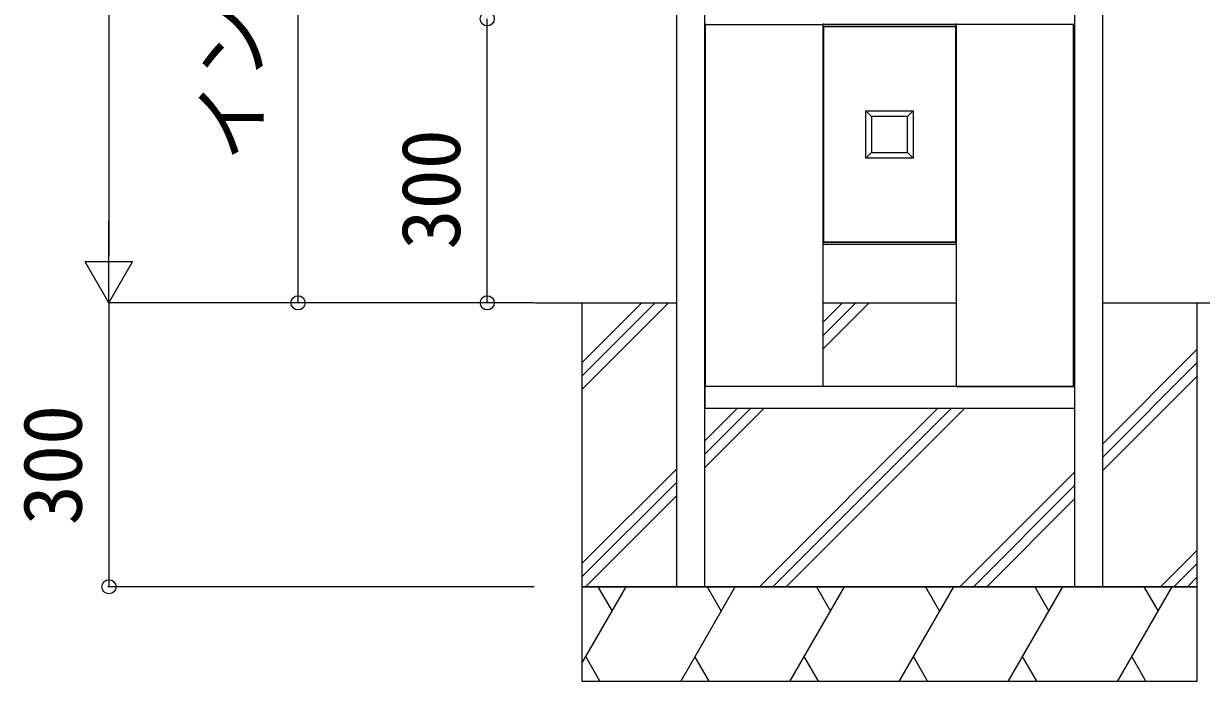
# Model space of a CAD drawing. Units: millimetres, scale not verified. Extents: x -4375 to 4375, y -6498 to 6471.
# Drawn here: x -1827 to -581, y -821 to -126 of the extents above; entities that cross this region are included whole.
import ezdxf
from ezdxf.enums import TextEntityAlignment as Align

# ---------------------------------------------------------------- set-up
doc = ezdxf.new("R2010")
doc.units = ezdxf.units.MM
doc.header["$LTSCALE"] = 30
doc.layers.add('0-2_YKK_A1', color=4, linetype='Continuous')
doc.layers.add('0-3_YKK_D', color=6, linetype='Continuous')
doc.styles.add('ＭＳ ゴシック', font='')
doc.styles.get('ＭＳ ゴシック').set_extended_font_data('MS Gothic')

msp = doc.modelspace()

# ---------------------------------------------------------------- linework, layer by layer
at = {"layer": '0-2_YKK_A1'}
for p, q in [((-1136.47, 1173.78), (-1136.47, -421.22)), ((-1106.47, -421.22), (-1106.47, 1173.78)), ((-715.47, 1173.78), (-715.47, -421.22)), ((-685.47, -421.22), (-685.47, 1173.78)), ((-1105.47, -127.22), (-981.47, -127.22)), ((-981.97, -127.22), (-980.97, -127.22)), ((-980.97, -127.22), (-981.04, -126.16)), ((-840.97, -127.22), (-840.91, -126.16)), ((-839.97, -127.22), (-840.97, -127.22)), ((-716.47, -127.22), (-840.47, -127.22)), ((-1106.47, -138.72), (-1105.47, -138.72)), ((-1106.47, -145.72), (-1105.47, -145.72)), ((-935.97, -218.22), (-929.97, -224.22)), ((-891.97, -224.22), (-885.97, -218.22)), ((-929.97, -262.22), (-935.97, -268.22)), ((-891.97, -262.22), (-885.97, -268.22)), ((-1285.97, -421.22), (-1136.47, -421.22)), ((-1235.97, -421.22), (-1136.47, -421.22)), ((-1235.97, -484.24), (-1172.95, -421.22)), ((-1235.97, -498.38), (-1158.81, -421.22)), ((-1235.97, -512.52), (-1144.67, -421.22)), ((-1106.47, -421.22), (-1105.47, -421.22)), ((-1106.47, -421.22), (-1105.47, -421.22)), ((-981.47, -421.22), (-840.47, -421.22)), ((-981.47, -421.22), (-840.47, -421.22)), ((-981.47, -441.87), (-960.82, -421.22)), ((-981.47, -456.01), (-946.68, -421.22)), ((-981.47, -470.15), (-932.53, -421.22)), ((-716.47, -421.22), (-715.47, -421.22)), ((-716.47, -421.22), (-715.47, -421.22)), ((-685.47, -421.22), (-435.97, -421.22)), ((-685.47, -570.13), (-585.97, -470.63)), ((-685.47, -584.28), (-585.97, -484.78)), ((-1106.47, -491.22), (-1105.47, -491.22)), ((-1106.47, -498.22), (-1105.47, -498.22)), ((-715.47, -509.72), (-1106.47, -509.72)), ((-1106.47, -509.72), (-1106.47, -532.72)), ((-981.47, -509.72), (-1105.47, -509.72)), ((-840.47, -509.72), (-716.47, -509.72)), ((-715.47, -509.72), (-715.47, -532.72)), ((-685.47, -598.42), (-585.97, -498.92)), ((-715.47, -532.72), (-1106.47, -532.72)), ((-1106.47, -566.87), (-1072.32, -532.72)), ((-1106.47, -581.01), (-1058.18, -532.72)), ((-1106.47, -595.15), (-1044.03, -532.72)), ((-1048.69, -721.22), (-860.19, -532.72)), ((-1034.54, -721.22), (-846.04, -532.72)), ((-1020.4, -721.22), (-831.9, -532.72)), ((-1235.97, -696.37), (-1136.47, -596.87)), ((-836.56, -721.22), (-715.47, -600.13)), ((-1235.97, -710.51), (-1136.47, -611.01)), ((-822.41, -721.22), (-715.47, -614.28)), ((-1232.53, -721.22), (-1136.47, -625.15)), ((-808.27, -721.22), (-715.47, -628.42)), ((-624.42, -721.22), (-585.97, -682.77)), ((-610.28, -721.22), (-585.97, -696.91)), ((-1235.97, -801.51), (-1189.61, -721.22)), ((-1219.35, -721.22), (-1204.48, -746.97)), ((-1131.88, -821.22), (-1074.14, -721.22)), ((-1103.88, -721.22), (-1089.01, -746.97)), ((-1016.41, -821.22), (-958.67, -721.22)), ((-988.41, -721.22), (-973.54, -746.97)), ((-900.94, -821.22), (-843.2, -721.22)), ((-872.94, -721.22), (-858.07, -746.97)), ((-785.47, -821.22), (-727.73, -721.22)), ((-757.47, -721.22), (-742.6, -746.97)), ((-670, -821.22), (-612.26, -721.22)), ((-642, -721.22), (-627.13, -746.97)), ((-596.14, -721.22), (-585.97, -711.05)), ((-1217.22, -820.99), (-1232.22, -795.01)), ((-1101.75, -820.99), (-1116.75, -795.01)), ((-986.28, -820.99), (-1001.28, -795.01)), ((-870.81, -820.99), (-885.81, -795.01)), ((-755.34, -820.99), (-770.34, -795.01)), ((-639.87, -820.99), (-654.87, -795.01)), ((-1161.75, -820.99), (-1161.61, -821.22)), ((-1046.28, -820.99), (-1046.14, -821.22)), ((-930.81, -820.99), (-930.67, -821.22)), ((-815.34, -820.99), (-815.2, -821.22)), ((-699.87, -820.99), (-699.73, -821.22))]:
    msp.add_line(p, q, dxfattribs=at)
for points in [[(-1105.47, -154.72), (-1105.47, -129.72), (-1106.47, -129.72), (-1106.47, -154.72)], [(-840.47, -127.22), (-981.47, -127.22), (-981.47, -129.22), (-840.47, -129.22)], [(-840.97, -129.22), (-980.97, -129.22), (-980.91, -357.22), (-840.91, -357.22)], [(-935.97, -218.22), (-885.97, -218.22), (-885.97, -268.22), (-935.97, -268.22)], [(-929.97, -262.22), (-891.97, -262.22), (-891.97, -224.22), (-929.97, -224.22)], [(-840.41, -357.22), (-981.41, -357.22), (-981.41, -359.22), (-840.41, -359.22)], [(-1105.47, -507.22), (-1105.47, -482.22), (-1106.47, -482.22), (-1106.47, -507.22)], [(-1235.97, -721.22), (-585.97, -721.22), (-585.97, -821.22), (-1235.97, -821.22)]]:
    msp.add_lwpolyline(points, close=True, dxfattribs=at)
for points in [[(-1105.91, -126.16), (-1105.97, -127.22), (-1104.97, -127.22), (-981.97, -127.22)], [(-1105.47, -509.72), (-1105.47, -421.22), (-1105.47, -127.22)], [(-981.47, -127.22), (-981.47, -421.22), (-981.47, -509.72)], [(-840.47, -127.22), (-840.47, -421.22), (-840.47, -509.72)], [(-716.04, -126.16), (-715.97, -127.22), (-716.97, -127.22), (-839.97, -127.22)], [(-716.47, -509.72), (-716.47, -421.22), (-716.47, -127.22)], [(-685.47, -421.22), (-585.97, -421.22), (-585.97, -721.22), (-1235.97, -721.22), (-1235.97, -421.22)], [(-1136.47, -421.22), (-1136.47, -721.22), (-1106.47, -721.22), (-1106.47, -421.22)], [(-715.47, -421.22), (-715.47, -721.22), (-685.47, -721.22), (-685.47, -421.22)]]:
    msp.add_lwpolyline(points, dxfattribs=at)
at = {"layer": '0-3_YKK_D'}
for p, q in [((-1736.47, 1128.78), (-1736.47, -371.22)), ((-1536.47, -421.22), (-1536.47, 1078.78)), ((-1336.47, -421.22), (-1336.47, -121.22)), ((-1736.47, -421.22), (-1736.47, -334.62)), ((-1736.47, -421.22), (-1761.47, -377.92)), ((-1711.47, -377.92), (-1761.47, -377.92)), ((-1736.47, -421.22), (-1711.47, -377.92)), ((-1286.97, -421.22), (-1737.47, -421.22)), ((-1286.97, -421.22), (-1737.47, -421.22)), ((-1736.47, -421.22), (-1736.47, -721.22)), ((-1286.97, -421.22), (-1537.47, -421.22)), ((-1286.97, -421.22), (-1337.47, -421.22)), ((-1286.97, -721.22), (-1737.47, -721.22))]:
    msp.add_line(p, q, dxfattribs=at)
for centre in [(-1336.47, -121.22), (-1336.47, -121.22), (-1536.47, -421.22), (-1336.47, -421.22), (-1736.47, -721.22)]:
    msp.add_circle(centre, 7.5, dxfattribs=at)

# ---------------------------------------------------------------- texts
at = {"layer": '0-3_YKK_D', "style": 'ＭＳ ゴシック'}
for s, p in [('インターホン中心：1500', (-1556.61, -272.26)), ('300', (-1346.47, -364.91)), ('300', (-1746.47, -656.16))]:
    msp.add_text(s, height=62.32, rotation=90, dxfattribs=at).set_placement(p, align=Align.BOTTOM_LEFT)

doc.saveas('drawing.dxf')
